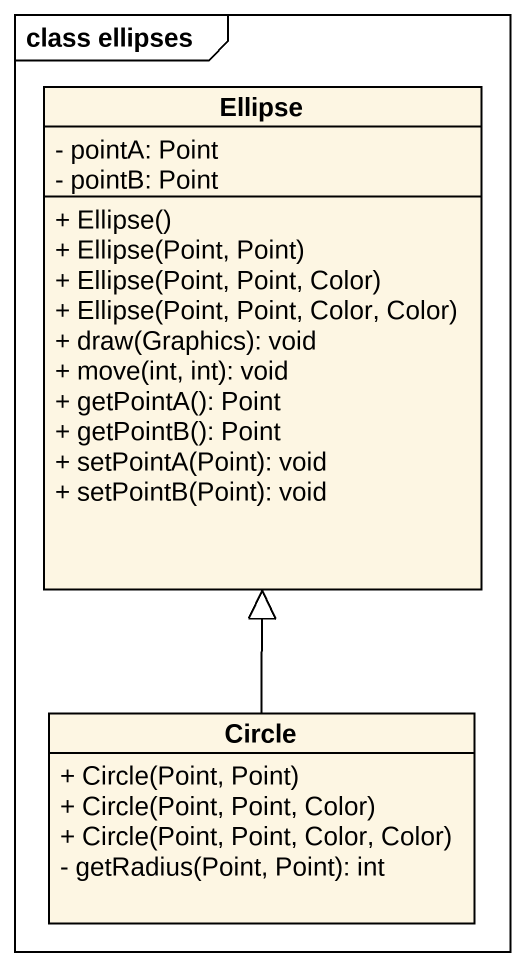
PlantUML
@startuml
mainframe class ellipses
hide circle
hide empty members
skinparam classAttributeIconSize 0
class Ellipse {
  - pointA: Point
  - pointB: Point
  + Ellipse()
  + Ellipse(Point, Point)
  + Ellipse(Point, Point, Color)
  + Ellipse(Point, Point, Color, Color)
  + draw(Graphics): void
  + move(int, int): void
  + getPointA(): Point
  + getPointB(): Point
  + setPointA(Point): void
  + setPointB(Point): void
}
class "Circle" as Circle_ {
  + Circle(Point, Point)
  + Circle(Point, Point, Color)
  + Circle(Point, Point, Color, Color)
  - getRadius(Point, Point): int
}
Circle_ -up-|> Ellipse
@enduml
